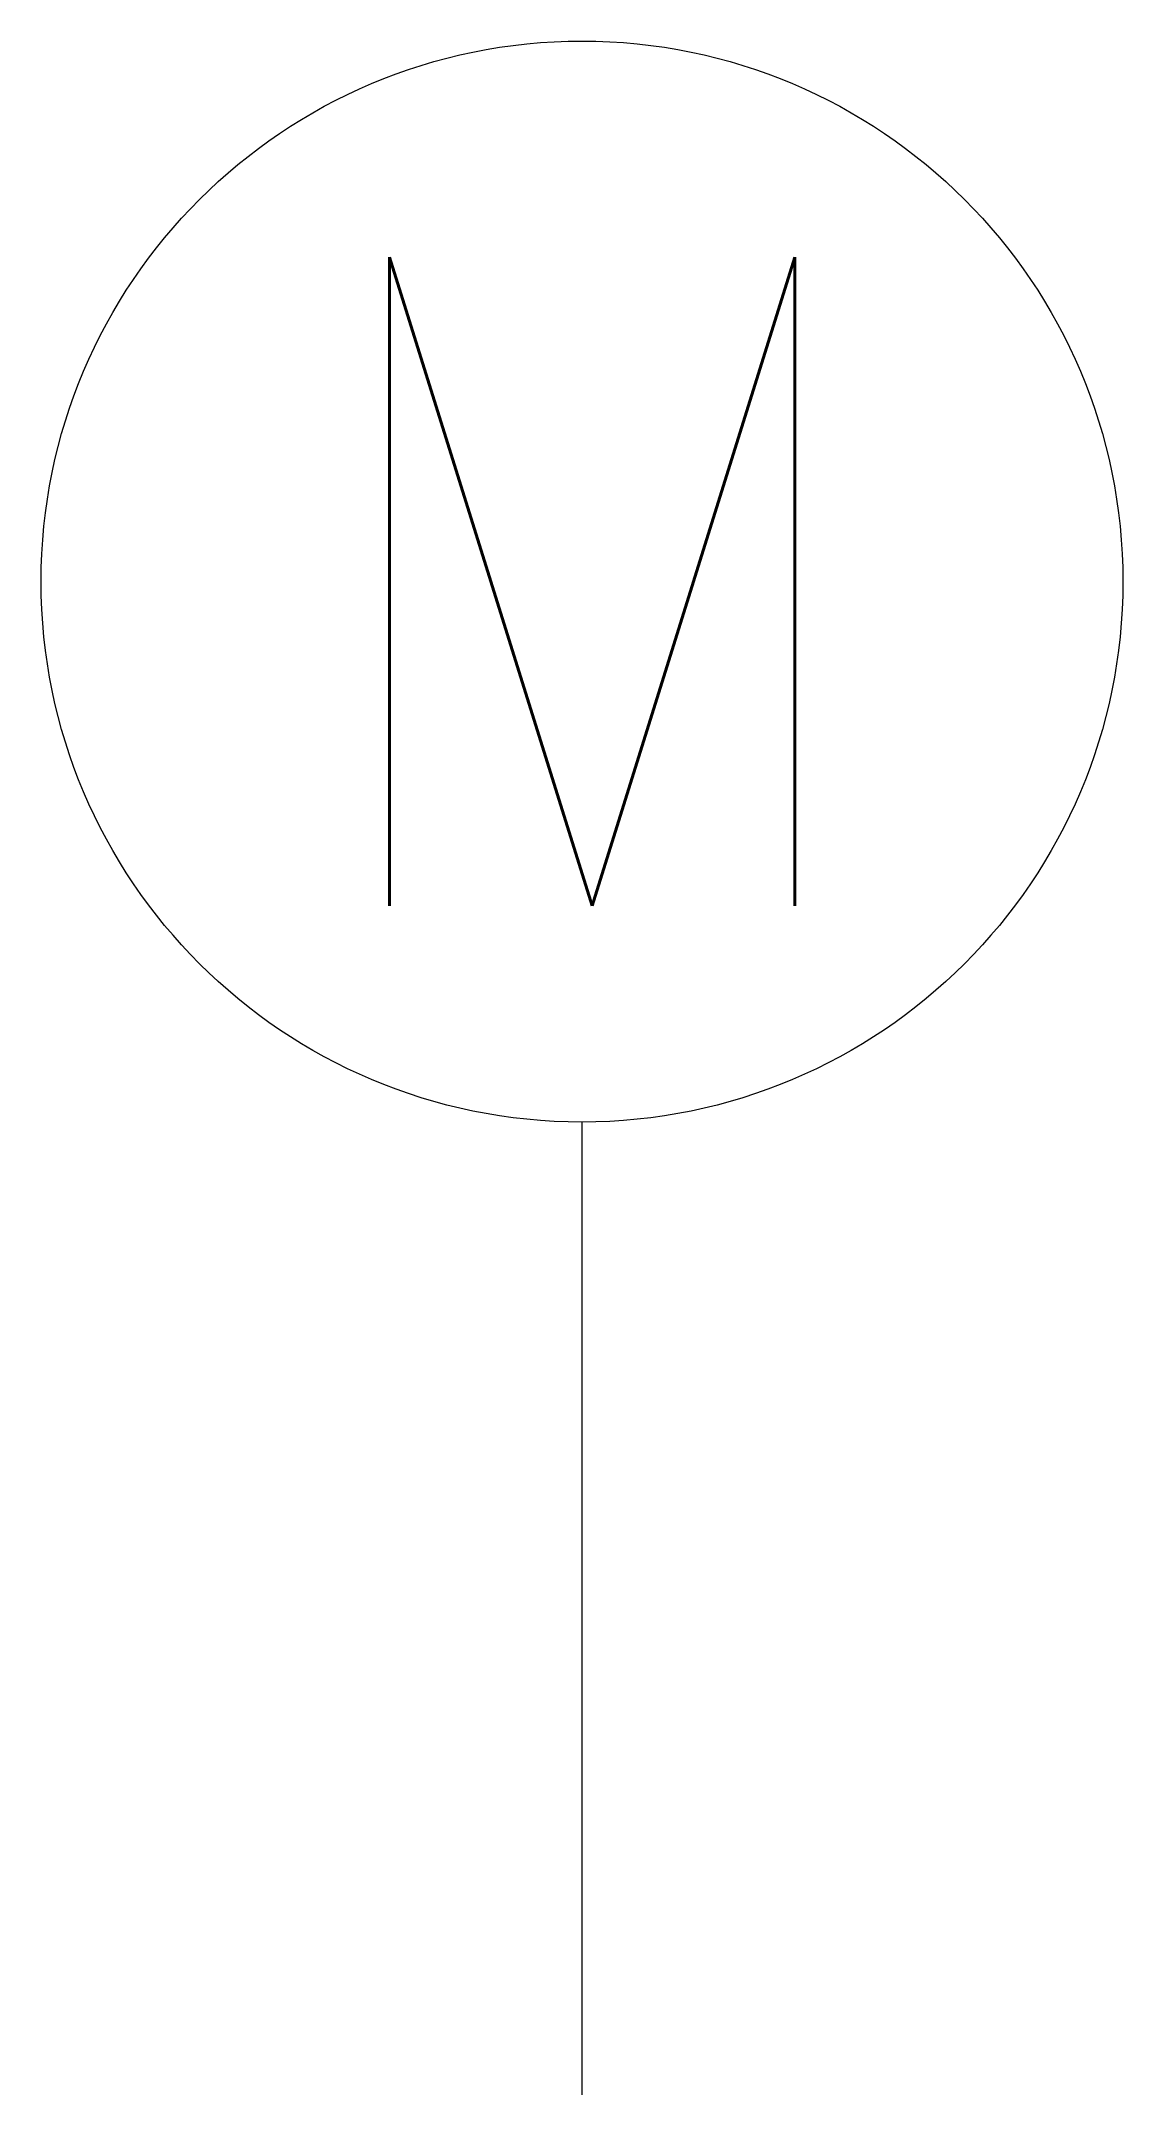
# Model space of a CAD drawing. Header units: inches. Extents: x 18.72269 to 18.72769, y 6.64566 to 6.65516.
import ezdxf
from ezdxf.enums import TextEntityAlignment as Align

# ---------------------------------------------------------------- set-up
doc = ezdxf.new("R2010")
doc.units = ezdxf.units.IN
doc.header["$MEASUREMENT"] = 0
doc.layers.add('Level 7', color=9, linetype='Continuous', lineweight=0)
doc.styles.add('Style-STANDARD', font='STANDARD.shx')

# ---------------------------------------------------------------- blocks, each defined once
blk = doc.blocks.new('001058_pred_LEFT_GLOBE_MOTOR_CLOSE')
at = {"layer": 'Level 7', "color": 2, "linetype": 'Continuous', "lineweight": 13}
blk.add_line((0, 0), (0, 0.0045), dxfattribs=at)
blk.add_circle((0, 0.007), 0.0025, dxfattribs=at)
at = {"layer": 'Level 7', "color": 9, "linetype": 'Continuous', "lineweight": 13, "style": 'Style-STANDARD'}
blk.add_text('M', height=0.003, dxfattribs=at).set_placement((0.000047, 0.007), align=Align.MIDDLE_CENTER)

msp = doc.modelspace()

# ---------------------------------------------------------------- block references
at = {"layer": 'Level 7', "color": 2, "linetype": 'Continuous', "lineweight": 13}
msp.add_blockref('001058_pred_LEFT_GLOBE_MOTOR_CLOSE', (18.7251852, 6.6456571), dxfattribs=at)

doc.saveas('drawing.dxf')
